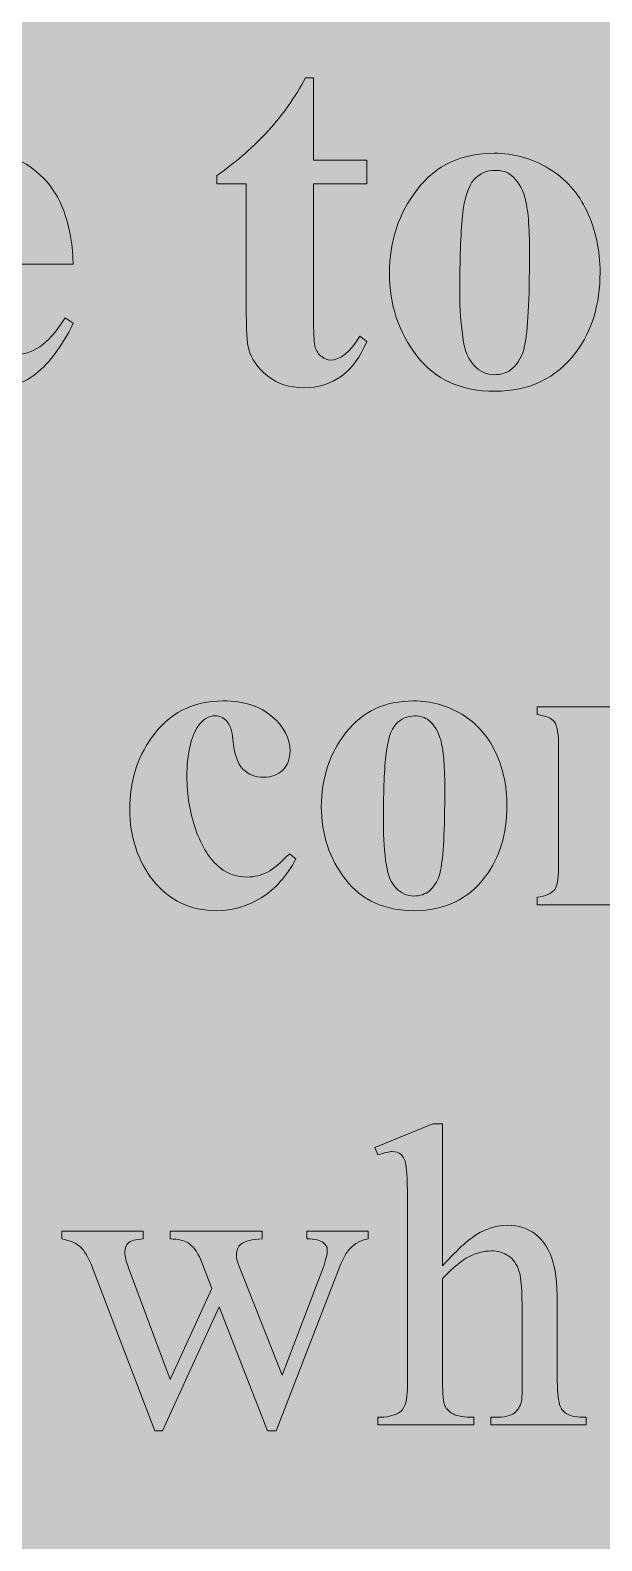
# Model space of a CAD drawing. Header units: inches. Extents: x -1481 to -429, y -1676 to -696.
# Drawn here: x -1406 to -1398.57, y -915.03 to -895.38 of the extents above; entities that cross this region are included whole.
import ezdxf

# ---------------------------------------------------------------- set-up
doc = ezdxf.new("R2010")
doc.units = ezdxf.units.IN
doc.header["$MEASUREMENT"] = 0
doc.layers.add('Layer 1', color=7, linetype='Continuous')

# ---------------------------------------------------------------- blocks, each defined once
blk = doc.blocks.new('block 425')
at = {"layer": 'Layer 1', "true_color": 0x8cc63e}
h = blk.add_hatch(color=73, dxfattribs=at)
h.dxf.hatch_style = 2
edge = h.paths.add_edge_path()
edge.add_spline(control_points=[(-1402.318, -896), (-1402.318, -896), (-1402.318, -897.069), (-1402.318, -897.069), (-1402.318, -897.069), (-1401.625, -897.069), (-1401.625, -897.069), (-1401.625, -897.069), (-1401.625, -897.378), (-1401.625, -897.378), (-1401.625, -897.378), (-1402.318, -897.378), (-1402.318, -897.378), (-1402.318, -897.378), (-1402.318, -899.181), (-1402.318, -899.181), (-1402.318, -899.349), (-1402.31, -899.458), (-1402.295, -899.507), (-1402.279, -899.556), (-1402.252, -899.596), (-1402.212, -899.626), (-1402.172, -899.656), (-1402.136, -899.671), (-1402.103, -899.671), (-1401.967, -899.671), (-1401.839, -899.568), (-1401.718, -899.362), (-1401.718, -899.362), (-1401.625, -899.431), (-1401.625, -899.431), (-1401.793, -899.83), (-1402.067, -900.031), (-1402.446, -900.031), (-1402.632, -900.031), (-1402.788, -899.979), (-1402.917, -899.876), (-1403.045, -899.773), (-1403.126, -899.658), (-1403.162, -899.531), (-1403.183, -899.46), (-1403.193, -899.268), (-1403.193, -898.956), (-1403.193, -898.956), (-1403.193, -897.378), (-1403.193, -897.378), (-1403.193, -897.378), (-1403.574, -897.378), (-1403.574, -897.378), (-1403.574, -897.378), (-1403.574, -897.269), (-1403.574, -897.269), (-1403.312, -897.083), (-1403.088, -896.889), (-1402.904, -896.684), (-1402.72, -896.48), (-1402.559, -896.252), (-1402.421, -896), (-1402.421, -896), (-1402.318, -896), (-1402.318, -896)], knot_values=[0, 0, 0, 0, 1, 1, 1, 2, 2, 2, 3, 3, 3, 4, 4, 4, 5, 5, 5, 6, 6, 6, 7, 7, 7, 8, 8, 8, 9, 9, 9, 10, 10, 10, 11, 11, 11, 12, 12, 12, 13, 13, 13, 14, 14, 14, 15, 15, 15, 16, 16, 16, 17, 17, 17, 18, 18, 18, 19, 19, 19, 20, 20, 20, 20], degree=3, periodic=1)
h = blk.add_hatch(color=73, dxfattribs=at)
h.dxf.hatch_style = 2
edge = h.paths.add_edge_path()
edge.add_spline(control_points=[(-1405.443, -898.425), (-1405.443, -898.425), (-1407.045, -898.425), (-1407.045, -898.425), (-1407.027, -898.812), (-1406.923, -899.118), (-1406.736, -899.343), (-1406.592, -899.516), (-1406.419, -899.602), (-1406.217, -899.602), (-1406.092, -899.602), (-1405.979, -899.567), (-1405.877, -899.498), (-1405.775, -899.428), (-1405.665, -899.303), (-1405.549, -899.121), (-1405.549, -899.121), (-1405.443, -899.19), (-1405.443, -899.19), (-1405.601, -899.513), (-1405.776, -899.741), (-1405.967, -899.876), (-1406.159, -900.01), (-1406.381, -900.077), (-1406.633, -900.077), (-1407.066, -900.077), (-1407.394, -899.911), (-1407.617, -899.577), (-1407.796, -899.309), (-1407.886, -898.976), (-1407.886, -898.578), (-1407.886, -898.09), (-1407.754, -897.702), (-1407.49, -897.414), (-1407.227, -897.125), (-1406.918, -896.981), (-1406.564, -896.981), (-1406.268, -896.981), (-1406.012, -897.103), (-1405.794, -897.345), (-1405.576, -897.588), (-1405.459, -897.948), (-1405.443, -898.425)], knot_values=[0, 0, 0, 0, 1, 1, 1, 2, 2, 2, 3, 3, 3, 4, 4, 4, 5, 5, 5, 6, 6, 6, 7, 7, 7, 8, 8, 8, 9, 9, 9, 10, 10, 10, 11, 11, 11, 12, 12, 12, 13, 13, 13, 14, 14, 14, 14], degree=3, periodic=1)
edge = h.paths.add_edge_path()
edge.add_spline(control_points=[(-1406.211, -898.215), (-1406.211, -897.88), (-1406.229, -897.65), (-1406.266, -897.525), (-1406.302, -897.4), (-1406.359, -897.305), (-1406.436, -897.24), (-1406.48, -897.203), (-1406.538, -897.184), (-1406.611, -897.184), (-1406.719, -897.184), (-1406.808, -897.237), (-1406.877, -897.344), (-1407, -897.529), (-1407.061, -897.783), (-1407.061, -898.106), (-1407.061, -898.106), (-1407.061, -898.215), (-1407.061, -898.215), (-1407.061, -898.215), (-1406.211, -898.215), (-1406.211, -898.215)], knot_values=[0, 0, 0, 0, 1, 1, 1, 2, 2, 2, 3, 3, 3, 4, 4, 4, 5, 5, 5, 6, 6, 6, 7, 7, 7, 7], degree=3, periodic=1)
h = blk.add_hatch(color=73, dxfattribs=at)
h.dxf.hatch_style = 2
edge = h.paths.add_edge_path()
edge.add_spline(control_points=[(-1399.969, -896.981), (-1399.715, -896.981), (-1399.478, -897.047), (-1399.26, -897.178), (-1399.041, -897.309), (-1398.875, -897.496), (-1398.761, -897.737), (-1398.648, -897.979), (-1398.591, -898.244), (-1398.591, -898.531), (-1398.591, -898.945), (-1398.696, -899.292), (-1398.907, -899.571), (-1399.161, -899.909), (-1399.512, -900.077), (-1399.959, -900.077), (-1400.399, -900.077), (-1400.737, -899.923), (-1400.975, -899.615), (-1401.212, -899.307), (-1401.331, -898.949), (-1401.331, -898.543), (-1401.331, -898.125), (-1401.21, -897.759), (-1400.967, -897.448), (-1400.724, -897.137), (-1400.392, -896.981), (-1399.969, -896.981)], knot_values=[0, 0, 0, 0, 1, 1, 1, 2, 2, 2, 3, 3, 3, 4, 4, 4, 5, 5, 5, 6, 6, 6, 7, 7, 7, 8, 8, 8, 9, 9, 9, 9], degree=3, periodic=1)
edge = h.paths.add_edge_path()
edge.add_spline(control_points=[(-1399.956, -897.203), (-1400.063, -897.203), (-1400.154, -897.243), (-1400.23, -897.323), (-1400.306, -897.404), (-1400.356, -897.562), (-1400.38, -897.798), (-1400.404, -898.034), (-1400.416, -898.363), (-1400.416, -898.784), (-1400.416, -899.007), (-1400.401, -899.215), (-1400.372, -899.409), (-1400.349, -899.557), (-1400.3, -899.669), (-1400.225, -899.746), (-1400.15, -899.823), (-1400.065, -899.862), (-1399.969, -899.862), (-1399.875, -899.862), (-1399.797, -899.836), (-1399.734, -899.783), (-1399.653, -899.713), (-1399.599, -899.614), (-1399.572, -899.487), (-1399.53, -899.289), (-1399.509, -898.889), (-1399.509, -898.287), (-1399.509, -897.933), (-1399.529, -897.69), (-1399.569, -897.558), (-1399.608, -897.425), (-1399.667, -897.329), (-1399.744, -897.269), (-1399.798, -897.225), (-1399.869, -897.203), (-1399.956, -897.203)], knot_values=[0, 0, 0, 0, 1, 1, 1, 2, 2, 2, 3, 3, 3, 4, 4, 4, 5, 5, 5, 6, 6, 6, 7, 7, 7, 8, 8, 8, 9, 9, 9, 10, 10, 10, 11, 11, 11, 12, 12, 12, 12], degree=3, periodic=1)
h = blk.add_hatch(color=73, dxfattribs=at)
h.dxf.hatch_style = 2
edge = h.paths.add_edge_path()
edge.add_spline(control_points=[(-1402.632, -906.093), (-1402.632, -906.093), (-1402.547, -906.159), (-1402.547, -906.159), (-1402.668, -906.386), (-1402.819, -906.556), (-1403, -906.667), (-1403.181, -906.778), (-1403.373, -906.834), (-1403.577, -906.834), (-1403.92, -906.834), (-1404.194, -906.704), (-1404.4, -906.445), (-1404.606, -906.187), (-1404.708, -905.875), (-1404.708, -905.512), (-1404.708, -905.161), (-1404.615, -904.853), (-1404.428, -904.587), (-1404.202, -904.266), (-1403.891, -904.105), (-1403.494, -904.105), (-1403.228, -904.105), (-1403.016, -904.172), (-1402.86, -904.306), (-1402.703, -904.44), (-1402.624, -904.589), (-1402.624, -904.755), (-1402.624, -904.859), (-1402.656, -904.943), (-1402.719, -905.005), (-1402.782, -905.068), (-1402.865, -905.099), (-1402.968, -905.099), (-1403.077, -905.099), (-1403.166, -905.063), (-1403.237, -904.991), (-1403.307, -904.92), (-1403.351, -904.792), (-1403.367, -904.609), (-1403.379, -904.493), (-1403.405, -904.412), (-1403.447, -904.367), (-1403.49, -904.321), (-1403.539, -904.298), (-1403.596, -904.298), (-1403.684, -904.298), (-1403.759, -904.344), (-1403.822, -904.438), (-1403.917, -904.579), (-1403.965, -904.796), (-1403.965, -905.088), (-1403.965, -905.33), (-1403.926, -905.562), (-1403.849, -905.783), (-1403.772, -906.004), (-1403.667, -906.169), (-1403.533, -906.277), (-1403.432, -906.356), (-1403.312, -906.396), (-1403.175, -906.396), (-1403.085, -906.396), (-1402.999, -906.375), (-1402.919, -906.332), (-1402.838, -906.29), (-1402.742, -906.21), (-1402.632, -906.093)], knot_values=[0, 0, 0, 0, 1, 1, 1, 2, 2, 2, 3, 3, 3, 4, 4, 4, 5, 5, 5, 6, 6, 6, 7, 7, 7, 8, 8, 8, 9, 9, 9, 10, 10, 10, 11, 11, 11, 12, 12, 12, 13, 13, 13, 14, 14, 14, 15, 15, 15, 16, 16, 16, 17, 17, 17, 18, 18, 18, 19, 19, 19, 20, 20, 20, 21, 21, 21, 22, 22, 22, 22], degree=3, periodic=1)
h = blk.add_hatch(color=73, dxfattribs=at)
h.dxf.hatch_style = 2
edge = h.paths.add_edge_path()
edge.add_spline(control_points=[(-1401.016, -904.105), (-1400.792, -904.105), (-1400.584, -904.163), (-1400.391, -904.278), (-1400.198, -904.394), (-1400.052, -904.558), (-1399.952, -904.771), (-1399.852, -904.984), (-1399.802, -905.217), (-1399.802, -905.471), (-1399.802, -905.836), (-1399.895, -906.141), (-1400.08, -906.387), (-1400.304, -906.685), (-1400.613, -906.834), (-1401.008, -906.834), (-1401.395, -906.834), (-1401.693, -906.698), (-1401.903, -906.426), (-1402.112, -906.154), (-1402.217, -905.84), (-1402.217, -905.482), (-1402.217, -905.113), (-1402.11, -904.791), (-1401.896, -904.516), (-1401.682, -904.242), (-1401.389, -904.105), (-1401.016, -904.105)], knot_values=[0, 0, 0, 0, 1, 1, 1, 2, 2, 2, 3, 3, 3, 4, 4, 4, 5, 5, 5, 6, 6, 6, 7, 7, 7, 8, 8, 8, 9, 9, 9, 9], degree=3, periodic=1)
edge = h.paths.add_edge_path()
edge.add_spline(control_points=[(-1401.005, -904.3), (-1401.099, -904.3), (-1401.179, -904.336), (-1401.246, -904.406), (-1401.313, -904.477), (-1401.357, -904.617), (-1401.378, -904.825), (-1401.399, -905.033), (-1401.41, -905.323), (-1401.41, -905.694), (-1401.41, -905.89), (-1401.397, -906.074), (-1401.371, -906.244), (-1401.351, -906.375), (-1401.308, -906.474), (-1401.242, -906.542), (-1401.176, -906.61), (-1401.101, -906.643), (-1401.016, -906.643), (-1400.934, -906.643), (-1400.865, -906.621), (-1400.81, -906.575), (-1400.738, -906.512), (-1400.69, -906.425), (-1400.666, -906.313), (-1400.63, -906.139), (-1400.611, -905.786), (-1400.611, -905.256), (-1400.611, -904.944), (-1400.629, -904.73), (-1400.664, -904.613), (-1400.699, -904.496), (-1400.75, -904.412), (-1400.818, -904.358), (-1400.866, -904.32), (-1400.928, -904.3), (-1401.005, -904.3)], knot_values=[0, 0, 0, 0, 1, 1, 1, 2, 2, 2, 3, 3, 3, 4, 4, 4, 5, 5, 5, 6, 6, 6, 7, 7, 7, 8, 8, 8, 9, 9, 9, 10, 10, 10, 11, 11, 11, 12, 12, 12, 12], degree=3, periodic=1)
h = blk.add_hatch(color=73, dxfattribs=at)
h.dxf.hatch_style = 2
edge = h.paths.add_edge_path()
edge.add_spline(control_points=[(-1398.359, -904.182), (-1398.359, -904.182), (-1398.359, -904.515), (-1398.359, -904.515), (-1398.227, -904.372), (-1398.1, -904.268), (-1397.979, -904.203), (-1397.858, -904.137), (-1397.728, -904.105), (-1397.588, -904.105), (-1397.421, -904.105), (-1397.283, -904.151), (-1397.172, -904.244), (-1397.062, -904.337), (-1396.989, -904.452), (-1396.952, -904.589), (-1396.923, -904.694), (-1396.908, -904.895), (-1396.908, -905.193), (-1396.908, -905.193), (-1396.908, -906.195), (-1396.908, -906.195), (-1396.908, -906.393), (-1396.89, -906.516), (-1396.854, -906.565), (-1396.819, -906.614), (-1396.744, -906.644), (-1396.63, -906.657), (-1396.63, -906.657), (-1396.63, -906.756), (-1396.63, -906.756), (-1396.63, -906.756), (-1397.932, -906.756), (-1397.932, -906.756), (-1397.932, -906.756), (-1397.932, -906.657), (-1397.932, -906.657), (-1397.835, -906.644), (-1397.765, -906.604), (-1397.723, -906.536), (-1397.694, -906.49), (-1397.679, -906.376), (-1397.679, -906.195), (-1397.679, -906.195), (-1397.679, -905.049), (-1397.679, -905.049), (-1397.679, -904.838), (-1397.687, -904.705), (-1397.704, -904.65), (-1397.72, -904.595), (-1397.748, -904.552), (-1397.788, -904.522), (-1397.827, -904.492), (-1397.871, -904.477), (-1397.919, -904.477), (-1398.077, -904.477), (-1398.223, -904.589), (-1398.359, -904.815), (-1398.359, -904.815), (-1398.359, -906.195), (-1398.359, -906.195), (-1398.359, -906.387), (-1398.341, -906.509), (-1398.305, -906.561), (-1398.27, -906.612), (-1398.203, -906.644), (-1398.106, -906.657), (-1398.106, -906.657), (-1398.106, -906.756), (-1398.106, -906.756), (-1398.106, -906.756), (-1399.408, -906.756), (-1399.408, -906.756), (-1399.408, -906.756), (-1399.408, -906.657), (-1399.408, -906.657), (-1399.3, -906.646), (-1399.223, -906.611), (-1399.177, -906.553), (-1399.146, -906.512), (-1399.13, -906.393), (-1399.13, -906.195), (-1399.13, -906.195), (-1399.13, -904.741), (-1399.13, -904.741), (-1399.13, -904.546), (-1399.148, -904.425), (-1399.184, -904.378), (-1399.22, -904.33), (-1399.294, -904.299), (-1399.408, -904.284), (-1399.408, -904.284), (-1399.408, -904.182), (-1399.408, -904.182), (-1399.408, -904.182), (-1398.359, -904.182), (-1398.359, -904.182)], knot_values=[0, 0, 0, 0, 1, 1, 1, 2, 2, 2, 3, 3, 3, 4, 4, 4, 5, 5, 5, 6, 6, 6, 7, 7, 7, 8, 8, 8, 9, 9, 9, 10, 10, 10, 11, 11, 11, 12, 12, 12, 13, 13, 13, 14, 14, 14, 15, 15, 15, 16, 16, 16, 17, 17, 17, 18, 18, 18, 19, 19, 19, 20, 20, 20, 21, 21, 21, 22, 22, 22, 23, 23, 23, 24, 24, 24, 25, 25, 25, 26, 26, 26, 27, 27, 27, 28, 28, 28, 29, 29, 29, 30, 30, 30, 31, 31, 31, 32, 32, 32, 32], degree=3, periodic=1)
h = blk.add_hatch(color=73, dxfattribs=at)
h.dxf.hatch_style = 2
edge = h.paths.add_edge_path()
edge.add_spline(control_points=[(-1400.639, -909.608), (-1400.639, -909.608), (-1400.639, -911.452), (-1400.639, -911.452), (-1400.435, -911.228), (-1400.274, -911.085), (-1400.154, -911.021), (-1400.035, -910.958), (-1399.916, -910.927), (-1399.796, -910.927), (-1399.653, -910.927), (-1399.53, -910.966), (-1399.428, -911.045), (-1399.325, -911.124), (-1399.249, -911.248), (-1399.199, -911.417), (-1399.164, -911.534), (-1399.147, -911.749), (-1399.147, -912.061), (-1399.147, -912.061), (-1399.147, -912.953), (-1399.147, -912.953), (-1399.147, -913.113), (-1399.134, -913.222), (-1399.108, -913.281), (-1399.09, -913.325), (-1399.059, -913.36), (-1399.014, -913.385), (-1398.97, -913.411), (-1398.89, -913.424), (-1398.772, -913.424), (-1398.772, -913.424), (-1398.772, -913.523), (-1398.772, -913.523), (-1398.772, -913.523), (-1400.011, -913.523), (-1400.011, -913.523), (-1400.011, -913.523), (-1400.011, -913.424), (-1400.011, -913.424), (-1400.011, -913.424), (-1399.953, -913.424), (-1399.953, -913.424), (-1399.836, -913.424), (-1399.754, -913.406), (-1399.708, -913.37), (-1399.662, -913.334), (-1399.63, -913.281), (-1399.612, -913.212), (-1399.606, -913.183), (-1399.604, -913.096), (-1399.604, -912.953), (-1399.604, -912.953), (-1399.604, -912.061), (-1399.604, -912.061), (-1399.604, -911.786), (-1399.618, -911.605), (-1399.646, -911.519), (-1399.675, -911.432), (-1399.72, -911.368), (-1399.783, -911.324), (-1399.845, -911.281), (-1399.92, -911.26), (-1400.008, -911.26), (-1400.098, -911.26), (-1400.192, -911.284), (-1400.289, -911.331), (-1400.387, -911.379), (-1400.503, -911.475), (-1400.639, -911.62), (-1400.639, -911.62), (-1400.639, -912.953), (-1400.639, -912.953), (-1400.639, -913.126), (-1400.629, -913.233), (-1400.61, -913.275), (-1400.591, -913.317), (-1400.555, -913.353), (-1400.503, -913.381), (-1400.45, -913.41), (-1400.36, -913.424), (-1400.231, -913.424), (-1400.231, -913.424), (-1400.231, -913.523), (-1400.231, -913.523), (-1400.231, -913.523), (-1401.481, -913.523), (-1401.481, -913.523), (-1401.481, -913.523), (-1401.481, -913.424), (-1401.481, -913.424), (-1401.37, -913.424), (-1401.281, -913.406), (-1401.217, -913.371), (-1401.18, -913.353), (-1401.151, -913.318), (-1401.129, -913.267), (-1401.107, -913.216), (-1401.096, -913.111), (-1401.096, -912.953), (-1401.096, -912.953), (-1401.096, -910.67), (-1401.096, -910.67), (-1401.096, -910.382), (-1401.103, -910.205), (-1401.117, -910.139), (-1401.13, -910.073), (-1401.152, -910.028), (-1401.18, -910.004), (-1401.208, -909.98), (-1401.247, -909.968), (-1401.294, -909.968), (-1401.333, -909.968), (-1401.395, -909.983), (-1401.481, -910.012), (-1401.481, -910.012), (-1401.52, -909.916), (-1401.52, -909.916), (-1401.52, -909.916), (-1400.766, -909.608), (-1400.766, -909.608), (-1400.766, -909.608), (-1400.639, -909.608), (-1400.639, -909.608)], knot_values=[0, 0, 0, 0, 1, 1, 1, 2, 2, 2, 3, 3, 3, 4, 4, 4, 5, 5, 5, 6, 6, 6, 7, 7, 7, 8, 8, 8, 9, 9, 9, 10, 10, 10, 11, 11, 11, 12, 12, 12, 13, 13, 13, 14, 14, 14, 15, 15, 15, 16, 16, 16, 17, 17, 17, 18, 18, 18, 19, 19, 19, 20, 20, 20, 21, 21, 21, 22, 22, 22, 23, 23, 23, 24, 24, 24, 25, 25, 25, 26, 26, 26, 27, 27, 27, 28, 28, 28, 29, 29, 29, 30, 30, 30, 31, 31, 31, 32, 32, 32, 33, 33, 33, 34, 34, 34, 35, 35, 35, 36, 36, 36, 37, 37, 37, 38, 38, 38, 39, 39, 39, 40, 40, 40, 41, 41, 41, 41], degree=3, periodic=1)
h = blk.add_hatch(color=73, dxfattribs=at)
h.dxf.hatch_style = 2
edge = h.paths.add_edge_path()
edge.add_spline(control_points=[(-1405.592, -911.001), (-1405.592, -911.001), (-1404.535, -911.001), (-1404.535, -911.001), (-1404.535, -911.001), (-1404.535, -911.103), (-1404.535, -911.103), (-1404.632, -911.11), (-1404.696, -911.128), (-1404.726, -911.155), (-1404.757, -911.183), (-1404.772, -911.222), (-1404.772, -911.274), (-1404.772, -911.33), (-1404.756, -911.399), (-1404.725, -911.48), (-1404.725, -911.48), (-1404.185, -912.931), (-1404.185, -912.931), (-1404.185, -912.931), (-1403.643, -911.75), (-1403.643, -911.75), (-1403.643, -911.75), (-1403.786, -911.378), (-1403.786, -911.378), (-1403.83, -911.268), (-1403.888, -911.192), (-1403.959, -911.15), (-1404, -911.124), (-1404.075, -911.108), (-1404.185, -911.103), (-1404.185, -911.103), (-1404.185, -911.001), (-1404.185, -911.001), (-1404.185, -911.001), (-1402.985, -911.001), (-1402.985, -911.001), (-1402.985, -911.001), (-1402.985, -911.103), (-1402.985, -911.103), (-1403.117, -911.108), (-1403.211, -911.132), (-1403.266, -911.174), (-1403.302, -911.204), (-1403.321, -911.25), (-1403.321, -911.315), (-1403.321, -911.351), (-1403.313, -911.389), (-1403.299, -911.428), (-1403.299, -911.428), (-1402.726, -912.876), (-1402.726, -912.876), (-1402.726, -912.876), (-1402.195, -911.48), (-1402.195, -911.48), (-1402.158, -911.381), (-1402.139, -911.302), (-1402.139, -911.243), (-1402.139, -911.208), (-1402.157, -911.177), (-1402.193, -911.15), (-1402.229, -911.122), (-1402.299, -911.106), (-1402.404, -911.103), (-1402.404, -911.103), (-1402.404, -911.001), (-1402.404, -911.001), (-1402.404, -911.001), (-1401.608, -911.001), (-1401.608, -911.001), (-1401.608, -911.001), (-1401.608, -911.103), (-1401.608, -911.103), (-1401.768, -911.126), (-1401.885, -911.235), (-1401.961, -911.428), (-1401.961, -911.428), (-1402.803, -913.6), (-1402.803, -913.6), (-1402.803, -913.6), (-1402.916, -913.6), (-1402.916, -913.6), (-1402.916, -913.6), (-1403.546, -911.989), (-1403.546, -911.989), (-1403.546, -911.989), (-1404.282, -913.6), (-1404.282, -913.6), (-1404.282, -913.6), (-1404.383, -913.6), (-1404.383, -913.6), (-1404.383, -913.6), (-1405.193, -911.48), (-1405.193, -911.48), (-1405.246, -911.346), (-1405.299, -911.256), (-1405.35, -911.209), (-1405.401, -911.162), (-1405.482, -911.126), (-1405.592, -911.103), (-1405.592, -911.103), (-1405.592, -911.001), (-1405.592, -911.001)], knot_values=[0, 0, 0, 0, 1, 1, 1, 2, 2, 2, 3, 3, 3, 4, 4, 4, 5, 5, 5, 6, 6, 6, 7, 7, 7, 8, 8, 8, 9, 9, 9, 10, 10, 10, 11, 11, 11, 12, 12, 12, 13, 13, 13, 14, 14, 14, 15, 15, 15, 16, 16, 16, 17, 17, 17, 18, 18, 18, 19, 19, 19, 20, 20, 20, 21, 21, 21, 22, 22, 22, 23, 23, 23, 24, 24, 24, 25, 25, 25, 26, 26, 26, 27, 27, 27, 28, 28, 28, 29, 29, 29, 30, 30, 30, 31, 31, 31, 32, 32, 32, 33, 33, 33, 34, 34, 34, 34], degree=3, periodic=1)
at = {"layer": 'Layer 1', "lineweight": 0}
for points, knots in [([(-1402.318, -896), (-1402.318, -896), (-1402.318, -897.069), (-1402.318, -897.069), (-1402.318, -897.069), (-1401.625, -897.069), (-1401.625, -897.069), (-1401.625, -897.069), (-1401.625, -897.378), (-1401.625, -897.378), (-1401.625, -897.378), (-1402.318, -897.378), (-1402.318, -897.378), (-1402.318, -897.378), (-1402.318, -899.181), (-1402.318, -899.181), (-1402.318, -899.349), (-1402.31, -899.458), (-1402.295, -899.507), (-1402.279, -899.556), (-1402.252, -899.596), (-1402.212, -899.626), (-1402.172, -899.656), (-1402.136, -899.671), (-1402.103, -899.671), (-1401.967, -899.671), (-1401.839, -899.568), (-1401.718, -899.362), (-1401.718, -899.362), (-1401.625, -899.431), (-1401.625, -899.431), (-1401.793, -899.83), (-1402.067, -900.031), (-1402.446, -900.031), (-1402.632, -900.031), (-1402.788, -899.979), (-1402.917, -899.876), (-1403.045, -899.773), (-1403.126, -899.658), (-1403.162, -899.531), (-1403.183, -899.46), (-1403.193, -899.268), (-1403.193, -898.956), (-1403.193, -898.956), (-1403.193, -897.378), (-1403.193, -897.378), (-1403.193, -897.378), (-1403.574, -897.378), (-1403.574, -897.378), (-1403.574, -897.378), (-1403.574, -897.269), (-1403.574, -897.269), (-1403.312, -897.083), (-1403.088, -896.889), (-1402.904, -896.684), (-1402.72, -896.48), (-1402.559, -896.252), (-1402.421, -896), (-1402.421, -896), (-1402.318, -896), (-1402.318, -896)], [0, 0, 0, 0, 1, 1, 1, 2, 2, 2, 3, 3, 3, 4, 4, 4, 5, 5, 5, 6, 6, 6, 7, 7, 7, 8, 8, 8, 9, 9, 9, 10, 10, 10, 11, 11, 11, 12, 12, 12, 13, 13, 13, 14, 14, 14, 15, 15, 15, 16, 16, 16, 17, 17, 17, 18, 18, 18, 19, 19, 19, 20, 20, 20, 20]), ([(-1405.443, -898.425), (-1405.443, -898.425), (-1407.045, -898.425), (-1407.045, -898.425), (-1407.027, -898.812), (-1406.923, -899.118), (-1406.736, -899.343), (-1406.592, -899.516), (-1406.419, -899.602), (-1406.217, -899.602), (-1406.092, -899.602), (-1405.979, -899.567), (-1405.877, -899.498), (-1405.775, -899.428), (-1405.665, -899.303), (-1405.549, -899.121), (-1405.549, -899.121), (-1405.443, -899.19), (-1405.443, -899.19), (-1405.601, -899.513), (-1405.776, -899.741), (-1405.967, -899.876), (-1406.159, -900.01), (-1406.381, -900.077), (-1406.633, -900.077), (-1407.066, -900.077), (-1407.394, -899.911), (-1407.617, -899.577), (-1407.796, -899.309), (-1407.886, -898.976), (-1407.886, -898.578), (-1407.886, -898.09), (-1407.754, -897.702), (-1407.49, -897.414), (-1407.227, -897.125), (-1406.918, -896.981), (-1406.564, -896.981), (-1406.268, -896.981), (-1406.012, -897.103), (-1405.794, -897.345), (-1405.576, -897.588), (-1405.459, -897.948), (-1405.443, -898.425)], [0, 0, 0, 0, 1, 1, 1, 2, 2, 2, 3, 3, 3, 4, 4, 4, 5, 5, 5, 6, 6, 6, 7, 7, 7, 8, 8, 8, 9, 9, 9, 10, 10, 10, 11, 11, 11, 12, 12, 12, 13, 13, 13, 14, 14, 14, 14]), ([(-1399.969, -896.981), (-1399.715, -896.981), (-1399.478, -897.047), (-1399.26, -897.178), (-1399.041, -897.309), (-1398.875, -897.496), (-1398.761, -897.737), (-1398.648, -897.979), (-1398.591, -898.244), (-1398.591, -898.531), (-1398.591, -898.945), (-1398.696, -899.292), (-1398.907, -899.571), (-1399.161, -899.909), (-1399.512, -900.077), (-1399.959, -900.077), (-1400.399, -900.077), (-1400.737, -899.923), (-1400.975, -899.615), (-1401.212, -899.307), (-1401.331, -898.949), (-1401.331, -898.543), (-1401.331, -898.125), (-1401.21, -897.759), (-1400.967, -897.448), (-1400.724, -897.137), (-1400.392, -896.981), (-1399.969, -896.981)], [0, 0, 0, 0, 1, 1, 1, 2, 2, 2, 3, 3, 3, 4, 4, 4, 5, 5, 5, 6, 6, 6, 7, 7, 7, 8, 8, 8, 9, 9, 9, 9]), ([(-1399.956, -897.203), (-1400.063, -897.203), (-1400.154, -897.243), (-1400.23, -897.323), (-1400.306, -897.404), (-1400.356, -897.562), (-1400.38, -897.798), (-1400.404, -898.034), (-1400.416, -898.363), (-1400.416, -898.784), (-1400.416, -899.007), (-1400.401, -899.215), (-1400.372, -899.409), (-1400.349, -899.557), (-1400.3, -899.669), (-1400.225, -899.746), (-1400.15, -899.823), (-1400.065, -899.862), (-1399.969, -899.862), (-1399.875, -899.862), (-1399.797, -899.836), (-1399.734, -899.783), (-1399.653, -899.713), (-1399.599, -899.614), (-1399.572, -899.487), (-1399.53, -899.289), (-1399.509, -898.889), (-1399.509, -898.287), (-1399.509, -897.933), (-1399.529, -897.69), (-1399.569, -897.558), (-1399.608, -897.425), (-1399.667, -897.329), (-1399.744, -897.269), (-1399.798, -897.225), (-1399.869, -897.203), (-1399.956, -897.203)], [0, 0, 0, 0, 1, 1, 1, 2, 2, 2, 3, 3, 3, 4, 4, 4, 5, 5, 5, 6, 6, 6, 7, 7, 7, 8, 8, 8, 9, 9, 9, 10, 10, 10, 11, 11, 11, 12, 12, 12, 12]), ([(-1402.632, -906.093), (-1402.632, -906.093), (-1402.547, -906.159), (-1402.547, -906.159), (-1402.668, -906.386), (-1402.819, -906.556), (-1403, -906.667), (-1403.181, -906.778), (-1403.373, -906.834), (-1403.577, -906.834), (-1403.92, -906.834), (-1404.194, -906.704), (-1404.4, -906.445), (-1404.606, -906.187), (-1404.708, -905.875), (-1404.708, -905.512), (-1404.708, -905.161), (-1404.615, -904.853), (-1404.428, -904.587), (-1404.202, -904.266), (-1403.891, -904.105), (-1403.494, -904.105), (-1403.228, -904.105), (-1403.016, -904.172), (-1402.86, -904.306), (-1402.703, -904.44), (-1402.624, -904.589), (-1402.624, -904.755), (-1402.624, -904.859), (-1402.656, -904.943), (-1402.719, -905.005), (-1402.782, -905.068), (-1402.865, -905.099), (-1402.968, -905.099), (-1403.077, -905.099), (-1403.166, -905.063), (-1403.237, -904.991), (-1403.307, -904.92), (-1403.351, -904.792), (-1403.367, -904.609), (-1403.379, -904.493), (-1403.405, -904.412), (-1403.447, -904.367), (-1403.49, -904.321), (-1403.539, -904.298), (-1403.596, -904.298), (-1403.684, -904.298), (-1403.759, -904.344), (-1403.822, -904.438), (-1403.917, -904.579), (-1403.965, -904.796), (-1403.965, -905.088), (-1403.965, -905.33), (-1403.926, -905.562), (-1403.849, -905.783), (-1403.772, -906.004), (-1403.667, -906.169), (-1403.533, -906.277), (-1403.432, -906.356), (-1403.312, -906.396), (-1403.175, -906.396), (-1403.085, -906.396), (-1402.999, -906.375), (-1402.919, -906.332), (-1402.838, -906.29), (-1402.742, -906.21), (-1402.632, -906.093)], [0, 0, 0, 0, 1, 1, 1, 2, 2, 2, 3, 3, 3, 4, 4, 4, 5, 5, 5, 6, 6, 6, 7, 7, 7, 8, 8, 8, 9, 9, 9, 10, 10, 10, 11, 11, 11, 12, 12, 12, 13, 13, 13, 14, 14, 14, 15, 15, 15, 16, 16, 16, 17, 17, 17, 18, 18, 18, 19, 19, 19, 20, 20, 20, 21, 21, 21, 22, 22, 22, 22]), ([(-1401.016, -904.105), (-1400.792, -904.105), (-1400.584, -904.163), (-1400.391, -904.278), (-1400.198, -904.394), (-1400.052, -904.558), (-1399.952, -904.771), (-1399.852, -904.984), (-1399.802, -905.217), (-1399.802, -905.471), (-1399.802, -905.836), (-1399.895, -906.141), (-1400.08, -906.387), (-1400.304, -906.685), (-1400.613, -906.834), (-1401.008, -906.834), (-1401.395, -906.834), (-1401.693, -906.698), (-1401.903, -906.426), (-1402.112, -906.154), (-1402.217, -905.84), (-1402.217, -905.482), (-1402.217, -905.113), (-1402.11, -904.791), (-1401.896, -904.516), (-1401.682, -904.242), (-1401.389, -904.105), (-1401.016, -904.105)], [0, 0, 0, 0, 1, 1, 1, 2, 2, 2, 3, 3, 3, 4, 4, 4, 5, 5, 5, 6, 6, 6, 7, 7, 7, 8, 8, 8, 9, 9, 9, 9]), ([(-1398.359, -904.182), (-1398.359, -904.182), (-1398.359, -904.515), (-1398.359, -904.515), (-1398.227, -904.372), (-1398.1, -904.268), (-1397.979, -904.203), (-1397.858, -904.137), (-1397.728, -904.105), (-1397.588, -904.105), (-1397.421, -904.105), (-1397.283, -904.151), (-1397.172, -904.244), (-1397.062, -904.337), (-1396.989, -904.452), (-1396.952, -904.589), (-1396.923, -904.694), (-1396.908, -904.895), (-1396.908, -905.193), (-1396.908, -905.193), (-1396.908, -906.195), (-1396.908, -906.195), (-1396.908, -906.393), (-1396.89, -906.516), (-1396.854, -906.565), (-1396.819, -906.614), (-1396.744, -906.644), (-1396.63, -906.657), (-1396.63, -906.657), (-1396.63, -906.756), (-1396.63, -906.756), (-1396.63, -906.756), (-1397.932, -906.756), (-1397.932, -906.756), (-1397.932, -906.756), (-1397.932, -906.657), (-1397.932, -906.657), (-1397.835, -906.644), (-1397.765, -906.604), (-1397.723, -906.536), (-1397.694, -906.49), (-1397.679, -906.376), (-1397.679, -906.195), (-1397.679, -906.195), (-1397.679, -905.049), (-1397.679, -905.049), (-1397.679, -904.838), (-1397.687, -904.705), (-1397.704, -904.65), (-1397.72, -904.595), (-1397.748, -904.552), (-1397.788, -904.522), (-1397.827, -904.492), (-1397.871, -904.477), (-1397.919, -904.477), (-1398.077, -904.477), (-1398.223, -904.589), (-1398.359, -904.815), (-1398.359, -904.815), (-1398.359, -906.195), (-1398.359, -906.195), (-1398.359, -906.387), (-1398.341, -906.509), (-1398.305, -906.561), (-1398.27, -906.612), (-1398.203, -906.644), (-1398.106, -906.657), (-1398.106, -906.657), (-1398.106, -906.756), (-1398.106, -906.756), (-1398.106, -906.756), (-1399.408, -906.756), (-1399.408, -906.756), (-1399.408, -906.756), (-1399.408, -906.657), (-1399.408, -906.657), (-1399.3, -906.646), (-1399.223, -906.611), (-1399.177, -906.553), (-1399.146, -906.512), (-1399.13, -906.393), (-1399.13, -906.195), (-1399.13, -906.195), (-1399.13, -904.741), (-1399.13, -904.741), (-1399.13, -904.546), (-1399.148, -904.425), (-1399.184, -904.378), (-1399.22, -904.33), (-1399.294, -904.299), (-1399.408, -904.284), (-1399.408, -904.284), (-1399.408, -904.182), (-1399.408, -904.182), (-1399.408, -904.182), (-1398.359, -904.182), (-1398.359, -904.182)], [0, 0, 0, 0, 1, 1, 1, 2, 2, 2, 3, 3, 3, 4, 4, 4, 5, 5, 5, 6, 6, 6, 7, 7, 7, 8, 8, 8, 9, 9, 9, 10, 10, 10, 11, 11, 11, 12, 12, 12, 13, 13, 13, 14, 14, 14, 15, 15, 15, 16, 16, 16, 17, 17, 17, 18, 18, 18, 19, 19, 19, 20, 20, 20, 21, 21, 21, 22, 22, 22, 23, 23, 23, 24, 24, 24, 25, 25, 25, 26, 26, 26, 27, 27, 27, 28, 28, 28, 29, 29, 29, 30, 30, 30, 31, 31, 31, 32, 32, 32, 32]), ([(-1401.005, -904.3), (-1401.099, -904.3), (-1401.179, -904.336), (-1401.246, -904.406), (-1401.313, -904.477), (-1401.357, -904.617), (-1401.378, -904.825), (-1401.399, -905.033), (-1401.41, -905.323), (-1401.41, -905.694), (-1401.41, -905.89), (-1401.397, -906.074), (-1401.371, -906.244), (-1401.351, -906.375), (-1401.308, -906.474), (-1401.242, -906.542), (-1401.176, -906.61), (-1401.101, -906.643), (-1401.016, -906.643), (-1400.934, -906.643), (-1400.865, -906.621), (-1400.81, -906.575), (-1400.738, -906.512), (-1400.69, -906.425), (-1400.666, -906.313), (-1400.63, -906.139), (-1400.611, -905.786), (-1400.611, -905.256), (-1400.611, -904.944), (-1400.629, -904.73), (-1400.664, -904.613), (-1400.699, -904.496), (-1400.75, -904.412), (-1400.818, -904.358), (-1400.866, -904.32), (-1400.928, -904.3), (-1401.005, -904.3)], [0, 0, 0, 0, 1, 1, 1, 2, 2, 2, 3, 3, 3, 4, 4, 4, 5, 5, 5, 6, 6, 6, 7, 7, 7, 8, 8, 8, 9, 9, 9, 10, 10, 10, 11, 11, 11, 12, 12, 12, 12]), ([(-1400.639, -909.608), (-1400.639, -909.608), (-1400.639, -911.452), (-1400.639, -911.452), (-1400.435, -911.228), (-1400.274, -911.085), (-1400.154, -911.021), (-1400.035, -910.958), (-1399.916, -910.927), (-1399.796, -910.927), (-1399.653, -910.927), (-1399.53, -910.966), (-1399.428, -911.045), (-1399.325, -911.124), (-1399.249, -911.248), (-1399.199, -911.417), (-1399.164, -911.534), (-1399.147, -911.749), (-1399.147, -912.061), (-1399.147, -912.061), (-1399.147, -912.953), (-1399.147, -912.953), (-1399.147, -913.113), (-1399.134, -913.222), (-1399.108, -913.281), (-1399.09, -913.325), (-1399.059, -913.36), (-1399.014, -913.385), (-1398.97, -913.411), (-1398.89, -913.424), (-1398.772, -913.424), (-1398.772, -913.424), (-1398.772, -913.523), (-1398.772, -913.523), (-1398.772, -913.523), (-1400.011, -913.523), (-1400.011, -913.523), (-1400.011, -913.523), (-1400.011, -913.424), (-1400.011, -913.424), (-1400.011, -913.424), (-1399.953, -913.424), (-1399.953, -913.424), (-1399.836, -913.424), (-1399.754, -913.406), (-1399.708, -913.37), (-1399.662, -913.334), (-1399.63, -913.281), (-1399.612, -913.212), (-1399.606, -913.183), (-1399.604, -913.096), (-1399.604, -912.953), (-1399.604, -912.953), (-1399.604, -912.061), (-1399.604, -912.061), (-1399.604, -911.786), (-1399.618, -911.605), (-1399.646, -911.519), (-1399.675, -911.432), (-1399.72, -911.368), (-1399.783, -911.324), (-1399.845, -911.281), (-1399.92, -911.26), (-1400.008, -911.26), (-1400.098, -911.26), (-1400.192, -911.284), (-1400.289, -911.331), (-1400.387, -911.379), (-1400.503, -911.475), (-1400.639, -911.62), (-1400.639, -911.62), (-1400.639, -912.953), (-1400.639, -912.953), (-1400.639, -913.126), (-1400.629, -913.233), (-1400.61, -913.275), (-1400.591, -913.317), (-1400.555, -913.353), (-1400.503, -913.381), (-1400.45, -913.41), (-1400.36, -913.424), (-1400.231, -913.424), (-1400.231, -913.424), (-1400.231, -913.523), (-1400.231, -913.523), (-1400.231, -913.523), (-1401.481, -913.523), (-1401.481, -913.523), (-1401.481, -913.523), (-1401.481, -913.424), (-1401.481, -913.424), (-1401.37, -913.424), (-1401.281, -913.406), (-1401.217, -913.371), (-1401.18, -913.353), (-1401.151, -913.318), (-1401.129, -913.267), (-1401.107, -913.216), (-1401.096, -913.111), (-1401.096, -912.953), (-1401.096, -912.953), (-1401.096, -910.67), (-1401.096, -910.67), (-1401.096, -910.382), (-1401.103, -910.205), (-1401.117, -910.139), (-1401.13, -910.073), (-1401.152, -910.028), (-1401.18, -910.004), (-1401.208, -909.98), (-1401.247, -909.968), (-1401.294, -909.968), (-1401.333, -909.968), (-1401.395, -909.983), (-1401.481, -910.012), (-1401.481, -910.012), (-1401.52, -909.916), (-1401.52, -909.916), (-1401.52, -909.916), (-1400.766, -909.608), (-1400.766, -909.608), (-1400.766, -909.608), (-1400.639, -909.608), (-1400.639, -909.608)], [0, 0, 0, 0, 1, 1, 1, 2, 2, 2, 3, 3, 3, 4, 4, 4, 5, 5, 5, 6, 6, 6, 7, 7, 7, 8, 8, 8, 9, 9, 9, 10, 10, 10, 11, 11, 11, 12, 12, 12, 13, 13, 13, 14, 14, 14, 15, 15, 15, 16, 16, 16, 17, 17, 17, 18, 18, 18, 19, 19, 19, 20, 20, 20, 21, 21, 21, 22, 22, 22, 23, 23, 23, 24, 24, 24, 25, 25, 25, 26, 26, 26, 27, 27, 27, 28, 28, 28, 29, 29, 29, 30, 30, 30, 31, 31, 31, 32, 32, 32, 33, 33, 33, 34, 34, 34, 35, 35, 35, 36, 36, 36, 37, 37, 37, 38, 38, 38, 39, 39, 39, 40, 40, 40, 41, 41, 41, 41]), ([(-1405.592, -911.001), (-1405.592, -911.001), (-1404.535, -911.001), (-1404.535, -911.001), (-1404.535, -911.001), (-1404.535, -911.103), (-1404.535, -911.103), (-1404.632, -911.11), (-1404.696, -911.128), (-1404.726, -911.155), (-1404.757, -911.183), (-1404.772, -911.222), (-1404.772, -911.274), (-1404.772, -911.33), (-1404.756, -911.399), (-1404.725, -911.48), (-1404.725, -911.48), (-1404.185, -912.931), (-1404.185, -912.931), (-1404.185, -912.931), (-1403.643, -911.75), (-1403.643, -911.75), (-1403.643, -911.75), (-1403.786, -911.378), (-1403.786, -911.378), (-1403.83, -911.268), (-1403.888, -911.192), (-1403.959, -911.15), (-1404, -911.124), (-1404.075, -911.108), (-1404.185, -911.103), (-1404.185, -911.103), (-1404.185, -911.001), (-1404.185, -911.001), (-1404.185, -911.001), (-1402.985, -911.001), (-1402.985, -911.001), (-1402.985, -911.001), (-1402.985, -911.103), (-1402.985, -911.103), (-1403.117, -911.108), (-1403.211, -911.132), (-1403.266, -911.174), (-1403.302, -911.204), (-1403.321, -911.25), (-1403.321, -911.315), (-1403.321, -911.351), (-1403.313, -911.389), (-1403.299, -911.428), (-1403.299, -911.428), (-1402.726, -912.876), (-1402.726, -912.876), (-1402.726, -912.876), (-1402.195, -911.48), (-1402.195, -911.48), (-1402.158, -911.381), (-1402.139, -911.302), (-1402.139, -911.243), (-1402.139, -911.208), (-1402.157, -911.177), (-1402.193, -911.15), (-1402.229, -911.122), (-1402.299, -911.106), (-1402.404, -911.103), (-1402.404, -911.103), (-1402.404, -911.001), (-1402.404, -911.001), (-1402.404, -911.001), (-1401.608, -911.001), (-1401.608, -911.001), (-1401.608, -911.001), (-1401.608, -911.103), (-1401.608, -911.103), (-1401.768, -911.126), (-1401.885, -911.235), (-1401.961, -911.428), (-1401.961, -911.428), (-1402.803, -913.6), (-1402.803, -913.6), (-1402.803, -913.6), (-1402.916, -913.6), (-1402.916, -913.6), (-1402.916, -913.6), (-1403.546, -911.989), (-1403.546, -911.989), (-1403.546, -911.989), (-1404.282, -913.6), (-1404.282, -913.6), (-1404.282, -913.6), (-1404.383, -913.6), (-1404.383, -913.6), (-1404.383, -913.6), (-1405.193, -911.48), (-1405.193, -911.48), (-1405.246, -911.346), (-1405.299, -911.256), (-1405.35, -911.209), (-1405.401, -911.162), (-1405.482, -911.126), (-1405.592, -911.103), (-1405.592, -911.103), (-1405.592, -911.001), (-1405.592, -911.001)], [0, 0, 0, 0, 1, 1, 1, 2, 2, 2, 3, 3, 3, 4, 4, 4, 5, 5, 5, 6, 6, 6, 7, 7, 7, 8, 8, 8, 9, 9, 9, 10, 10, 10, 11, 11, 11, 12, 12, 12, 13, 13, 13, 14, 14, 14, 15, 15, 15, 16, 16, 16, 17, 17, 17, 18, 18, 18, 19, 19, 19, 20, 20, 20, 21, 21, 21, 22, 22, 22, 23, 23, 23, 24, 24, 24, 25, 25, 25, 26, 26, 26, 27, 27, 27, 28, 28, 28, 29, 29, 29, 30, 30, 30, 31, 31, 31, 32, 32, 32, 33, 33, 33, 34, 34, 34, 34])]:
    blk.add_open_spline(points, degree=3, knots=knots, dxfattribs=at)
blk = doc.blocks.new('block 412')
at = {"layer": 'Layer 1'}
blk.add_blockref('block 425', (0, 0), dxfattribs=at)

msp = doc.modelspace()

# ---------------------------------------------------------------- hatches: boundary and pattern name
at = {"layer": 'Layer 1', "true_color": 0x006738}
h = msp.add_hatch(color=116, dxfattribs=at)
h.dxf.hatch_style = 2
h.paths.add_polyline_path([(-1241.324, -985.727), (-1481.324, -985.727), (-1481.324, -695.727), (-1241.324, -695.727)])

# ---------------------------------------------------------------- block references
at = {"layer": 'Layer 1'}
msp.add_blockref('block 412', (0, 0), dxfattribs=at)

doc.saveas('drawing.dxf')
